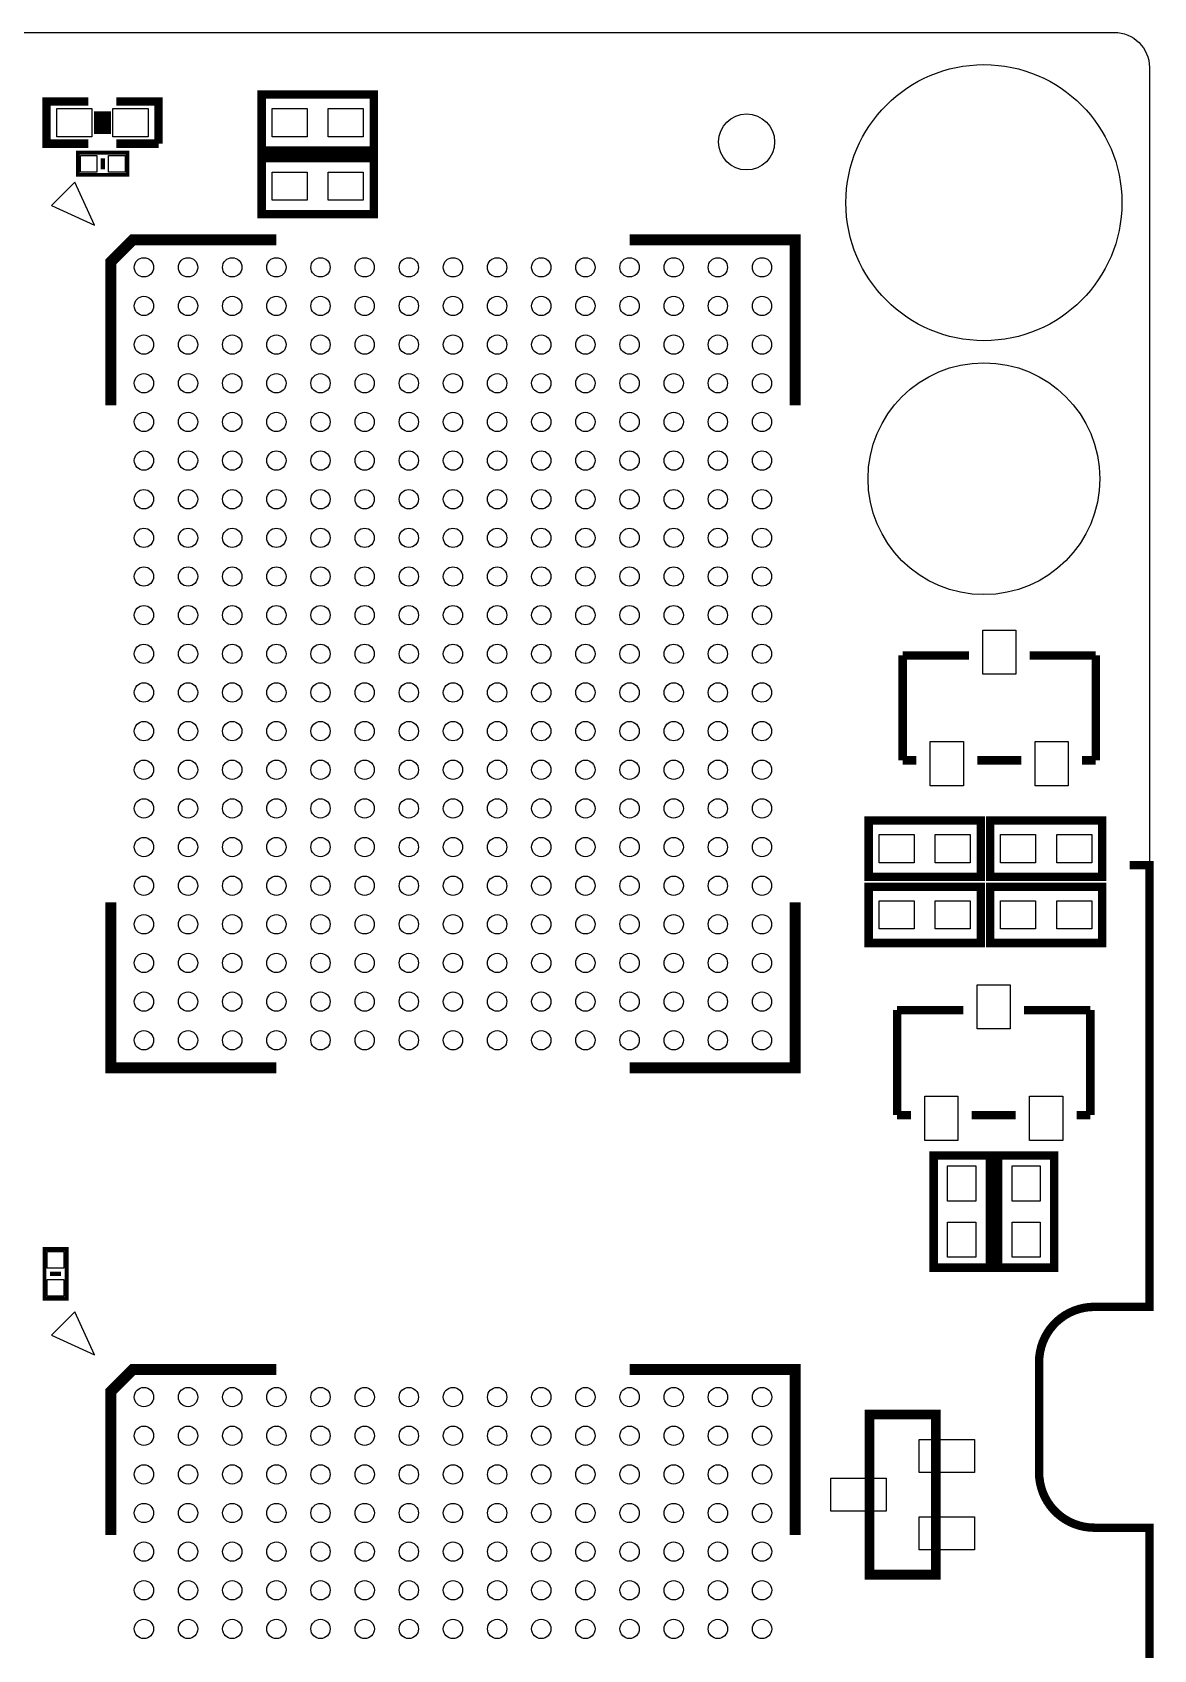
# Model space of a CAD drawing. Extents: x -61 to 349, y -42 to 245.
# Drawn here: x 49.36 to 69.68, y 15.79 to 45.09 of the extents above; entities that cross this region are included whole.
import ezdxf

# ---------------------------------------------------------------- set-up
doc = ezdxf.new("R2010")
doc.units = 0
for name, color, linetype in [('BOARD_GEOMETRY_OUTLINE', 3, 'CONTINUOUS'), ('PACKAGE_GEOMETRY_SILKSCREEN_TOP', 4, 'CONTINUOUS'), ('PIN_TOP', 5, 'CONTINUOUS')]:
    doc.layers.add(name, color=color, linetype=linetype)

msp = doc.modelspace()

# ---------------------------------------------------------------- linework, layer by layer
at = {"layer": 'BOARD_GEOMETRY_OUTLINE'}
msp.add_lwpolyline([(0.635, 45.085), (68.961, 45.085, -0.41233), (69.600064, 44.45), (69.600064, 21.999956), (68.600066, 21.999956, 0.414218), (67.600068, 20.999958), (67.600068, 18.999962, 0.414228), (68.600066, 17.999964), (69.600064, 17.999964), (69.600064, 0.635, -0.412353), (68.961, 0), (39.099998, 0), (38.800024, 0.299974), (38.800024, 3.499866, 0.41419), (38.300152, 3.999992, 0.41434), (37.800026, 3.499866), (37.800026, 0.299974), (37.500052, 0), (0.635, 0, -0.414228)], format="xyb", dxfattribs=at)
at = {"layer": 'PACKAGE_GEOMETRY_SILKSCREEN_TOP'}
for points, const_width in [([(55.543958, 42.94124), (53.511958, 42.94124), (53.511958, 43.95724), (55.543958, 43.95724), (55.543958, 42.94124)], 0.1524), ([(50.374042, 43.06824), (49.612042, 43.06824), (49.612042, 43.83024), (50.374042, 43.83024)], 0.1524), ([(50.551842, 43.24604), (50.551842, 43.65244)], 0.1524), ([(50.704242, 43.24604), (50.704242, 43.65244)], 0.1524), ([(50.882042, 43.83024), (51.644042, 43.83024), (51.644042, 43.06824)], 0.1524), ([(51.644042, 43.06824), (50.882042, 43.06824)], 0.1524), ([(50.182526, 42.503852), (50.182526, 42.903902), (51.082448, 42.903902), (51.082448, 42.503852), (50.182526, 42.503852)], 0.070104), ([(50.63236, 42.80408), (50.63236, 42.603928)], 0.08001), ([(55.543958, 41.791128), (53.511958, 41.791128), (53.511958, 42.807128), (55.543958, 42.807128), (55.543958, 41.791128)], 0.1524), ([(50.779172, 38.328854), (50.779172, 40.928798), (51.178968, 41.328848), (53.779166, 41.328848)], 0.199898), ([(60.17895, 41.328848), (63.178944, 41.328848), (63.178944, 38.328854)], 0.199898), ([(65.127886, 33.799272), (66.328036, 33.799272)], 0.1524), ([(65.127886, 31.899098), (65.127886, 33.799272)], 0.1524), ([(67.427856, 33.799272), (68.628006, 33.799272)], 0.1524), ([(68.628006, 33.799272), (68.628006, 31.899098)], 0.1524), ([(65.377822, 31.899098), (65.127886, 31.899098)], 0.1524), ([(67.277996, 31.899098), (66.47815, 31.899098)], 0.1524), ([(68.628006, 31.899098), (68.37807, 31.899098)], 0.1524), ([(64.511936, 30.807152), (66.543936, 30.807152), (66.543936, 29.791152), (64.511936, 29.791152), (64.511936, 30.807152)], 0.1524), ([(66.712084, 30.807152), (68.744084, 30.807152), (68.744084, 29.791152), (66.712084, 29.791152), (66.712084, 30.807152)], 0.1524), ([(69.2404, 29.99994), (69.600064, 29.99994), (69.600064, 23.999952)], 0.1524), ([(66.543936, 28.591256), (64.511936, 28.591256), (64.511936, 29.607256), (66.543936, 29.607256), (66.543936, 28.591256)], 0.1524), ([(66.712084, 29.607256), (68.744084, 29.607256), (68.744084, 28.591256), (66.712084, 28.591256), (66.712084, 29.607256)], 0.1524), ([(53.779166, 26.328624), (50.779172, 26.328624), (50.779172, 29.328618)], 0.199898), ([(63.178944, 29.328618), (63.178944, 26.328624), (60.17895, 26.328624)], 0.199898), ([(65.02781, 27.374088), (66.228214, 27.374088)], 0.1524), ([(65.02781, 25.474168), (65.02781, 27.374088)], 0.1524), ([(67.328034, 27.374088), (68.528184, 27.374088)], 0.1524), ([(68.528184, 27.374088), (68.528184, 25.474168)], 0.1524), ([(65.278, 25.474168), (65.02781, 25.474168)], 0.1524), ([(67.17792, 25.474168), (66.378074, 25.474168)], 0.1524), ([(68.528184, 25.474168), (68.277994, 25.474168)], 0.1524), ([(65.689226, 22.71014), (65.689226, 24.74214), (66.705226, 24.74214), (66.705226, 22.71014), (65.689226, 22.71014)], 0.1524), ([(67.873626, 24.74214), (67.873626, 22.71014), (66.857626, 22.71014), (66.857626, 24.74214), (67.873626, 24.74214)], 0.1524), ([(49.978056, 22.149054), (49.578006, 22.149054), (49.578006, 23.04923), (49.978056, 23.04923), (49.978056, 22.149054)], 0.070104), ([(49.677828, 22.599142), (49.878234, 22.599142)], 0.08001), ([(50.779426, 17.866614), (50.779426, 20.466558), (51.179222, 20.866608), (53.77942, 20.866608)], 0.199898), ([(60.179204, 20.866608), (63.179198, 20.866608), (63.179198, 17.866614)], 0.199898), ([(65.727834, 17.149064), (65.727834, 20.049236), (64.528192, 20.049236), (64.528192, 17.149064), (65.727834, 17.149064)], 0.178054)]:
    msp.add_lwpolyline(points, dxfattribs=dict(at, const_width=const_width))
for points in [[(50.12817, 42.372788), (49.702974, 41.948862), (50.480976, 41.594786)], [(50.128424, 21.910548), (49.703228, 21.486622), (50.48123, 21.132546)]]:
    msp.add_lwpolyline(points, close=True, dxfattribs=at)
at = {"layer": 'PACKAGE_GEOMETRY_SILKSCREEN_TOP', "const_width": 0.1524}
msp.add_lwpolyline([(69.600064, 7.124954), (69.600064, 17.999964), (68.600066, 17.999964, -0.414215), (67.600068, 18.999962), (67.600068, 20.999958, -0.414226), (68.600066, 21.999956), (69.600064, 21.999956), (69.600064, 23.999952)], format="xyb", dxfattribs=at)
at = {"layer": 'PIN_TOP'}
for points in [[(50.437542, 43.70324), (50.437542, 43.19524), (49.802542, 43.19524), (49.802542, 43.70324)], [(51.453542, 43.70324), (51.453542, 43.19524), (50.818542, 43.19524), (50.818542, 43.70324)], [(54.337458, 43.70324), (54.337458, 43.19524), (53.702458, 43.19524), (53.702458, 43.70324)], [(55.353458, 43.70324), (55.353458, 43.19524), (54.718458, 43.19524), (54.718458, 43.70324)], [(50.228246, 42.55389), (50.228246, 42.853864), (50.52822, 42.853864), (50.52822, 42.55389)], [(50.736246, 42.55389), (50.736246, 42.853864), (51.03622, 42.853864), (51.03622, 42.55389)], [(54.337458, 42.553128), (54.337458, 42.045128), (53.702458, 42.045128), (53.702458, 42.553128)], [(55.353458, 42.553128), (55.353458, 42.045128), (54.718458, 42.045128), (54.718458, 42.553128)], [(66.577972, 33.458912), (66.577972, 34.259012), (67.17792, 34.259012), (67.17792, 33.458912)], [(65.628012, 31.439104), (65.628012, 32.239204), (66.22796, 32.239204), (66.22796, 31.439104)], [(67.527932, 31.439104), (67.527932, 32.239204), (68.12788, 32.239204), (68.12788, 31.439104)], [(64.702436, 30.045152), (64.702436, 30.553152), (65.337436, 30.553152), (65.337436, 30.045152)], [(65.718436, 30.045152), (65.718436, 30.553152), (66.353436, 30.553152), (66.353436, 30.045152)], [(66.902584, 30.045152), (66.902584, 30.553152), (67.537584, 30.553152), (67.537584, 30.045152)], [(67.918584, 30.045152), (67.918584, 30.553152), (68.553584, 30.553152), (68.553584, 30.045152)], [(65.337436, 29.353256), (65.337436, 28.845256), (64.702436, 28.845256), (64.702436, 29.353256)], [(66.353436, 29.353256), (66.353436, 28.845256), (65.718436, 28.845256), (65.718436, 29.353256)], [(66.902584, 28.845256), (66.902584, 29.353256), (67.537584, 29.353256), (67.537584, 28.845256)], [(67.918584, 28.845256), (67.918584, 29.353256), (68.553584, 29.353256), (68.553584, 28.845256)], [(66.47815, 27.033982), (66.47815, 27.834082), (67.078098, 27.834082), (67.078098, 27.033982)], [(65.52819, 25.014174), (65.52819, 25.814274), (66.128138, 25.814274), (66.128138, 25.014174)], [(67.42811, 25.014174), (67.42811, 25.814274), (68.028058, 25.814274), (68.028058, 25.014174)], [(66.451226, 23.91664), (65.943226, 23.91664), (65.943226, 24.55164), (66.451226, 24.55164)], [(67.111626, 24.55164), (67.619626, 24.55164), (67.619626, 23.91664), (67.111626, 23.91664)], [(66.451226, 22.90064), (65.943226, 22.90064), (65.943226, 23.53564), (66.451226, 23.53564)], [(67.111626, 23.53564), (67.619626, 23.53564), (67.619626, 22.90064), (67.111626, 22.90064)], [(49.928145, 22.703155), (49.628171, 22.703155), (49.628171, 23.003129), (49.928145, 23.003129)], [(49.928145, 22.195155), (49.628171, 22.195155), (49.628171, 22.495129), (49.928145, 22.495129)], [(66.428239, 18.9992), (65.428241, 18.9992), (65.428241, 19.599148), (66.428239, 19.599148)], [(64.828039, 18.299176), (63.828041, 18.299176), (63.828041, 18.899124), (64.828039, 18.899124)], [(66.428239, 17.599152), (65.428241, 17.599152), (65.428241, 18.1991), (66.428239, 18.1991)]]:
    msp.add_lwpolyline(points, close=True, dxfattribs=at)
for centre, radius in [((66.60007, 41.999916), 2.499995), ((62.300104, 43.09999), 0.508), ((51.37912, 40.828722), 0.175006), ((52.178966, 40.828722), 0.175006), ((52.979066, 40.828722), 0.175006), ((53.779166, 40.828722), 0.175006), ((54.579012, 40.828722), 0.175006), ((55.379112, 40.828722), 0.175006), ((56.178958, 40.828722), 0.175006), ((56.979058, 40.828722), 0.175006), ((57.779158, 40.828722), 0.175006), ((58.579004, 40.828722), 0.175006), ((59.379104, 40.828722), 0.175006), ((60.17895, 40.828722), 0.175006), ((60.97905, 40.828722), 0.175006), ((61.77915, 40.828722), 0.175006), ((62.578996, 40.828722), 0.175006), ((51.37912, 40.128698), 0.175006), ((52.178966, 40.128698), 0.175006), ((52.979066, 40.128698), 0.175006), ((53.779166, 40.128698), 0.175006), ((54.579012, 40.128698), 0.175006), ((55.379112, 40.128698), 0.175006), ((56.178958, 40.128698), 0.175006), ((56.979058, 40.128698), 0.175006), ((57.779158, 40.128698), 0.175006), ((58.579004, 40.128698), 0.175006), ((59.379104, 40.128698), 0.175006), ((60.17895, 40.128698), 0.175006), ((60.97905, 40.128698), 0.175006), ((61.77915, 40.128698), 0.175006), ((62.578996, 40.128698), 0.175006), ((51.37912, 39.428674), 0.175006), ((52.178966, 39.428674), 0.175006), ((52.979066, 39.428674), 0.175006), ((53.779166, 39.428674), 0.175006), ((54.579012, 39.428674), 0.175006), ((55.379112, 39.428674), 0.175006), ((56.178958, 39.428674), 0.175006), ((56.979058, 39.428674), 0.175006), ((57.779158, 39.428674), 0.175006), ((58.579004, 39.428674), 0.175006), ((59.379104, 39.428674), 0.175006), ((60.17895, 39.428674), 0.175006), ((60.97905, 39.428674), 0.175006), ((61.77915, 39.428674), 0.175006), ((62.578996, 39.428674), 0.175006), ((66.60007, 36.999926), 2.099945), ((51.37912, 38.72865), 0.175006), ((52.178966, 38.72865), 0.175006), ((52.979066, 38.72865), 0.175006), ((53.779166, 38.72865), 0.175006), ((54.579012, 38.72865), 0.175006), ((55.379112, 38.72865), 0.175006), ((56.178958, 38.72865), 0.175006), ((56.979058, 38.72865), 0.175006), ((57.779158, 38.72865), 0.175006), ((58.579004, 38.72865), 0.175006), ((59.379104, 38.72865), 0.175006), ((60.17895, 38.72865), 0.175006), ((60.97905, 38.72865), 0.175006), ((61.77915, 38.72865), 0.175006), ((62.578996, 38.72865), 0.175006), ((51.37912, 38.028626), 0.175006), ((52.178966, 38.028626), 0.175006), ((52.979066, 38.028626), 0.175006), ((53.779166, 38.028626), 0.175006), ((54.579012, 38.028626), 0.175006), ((55.379112, 38.028626), 0.175006), ((56.178958, 38.028626), 0.175006), ((56.979058, 38.028626), 0.175006), ((57.779158, 38.028626), 0.175006), ((58.579004, 38.028626), 0.175006), ((59.379104, 38.028626), 0.175006), ((60.17895, 38.028626), 0.175006), ((60.97905, 38.028626), 0.175006), ((61.77915, 38.028626), 0.175006), ((62.578996, 38.028626), 0.175006), ((51.37912, 37.328856), 0.175006), ((52.178966, 37.328856), 0.175006), ((52.979066, 37.328856), 0.175006), ((53.779166, 37.328856), 0.175006), ((54.579012, 37.328856), 0.175006), ((55.379112, 37.328856), 0.175006), ((56.178958, 37.328856), 0.175006), ((56.979058, 37.328856), 0.175006), ((57.779158, 37.328856), 0.175006), ((58.579004, 37.328856), 0.175006), ((59.379104, 37.328856), 0.175006), ((60.17895, 37.328856), 0.175006), ((60.97905, 37.328856), 0.175006), ((61.77915, 37.328856), 0.175006), ((62.578996, 37.328856), 0.175006), ((51.37912, 36.628832), 0.175006), ((52.178966, 36.628832), 0.175006), ((52.979066, 36.628832), 0.175006), ((53.779166, 36.628832), 0.175006), ((54.579012, 36.628832), 0.175006), ((55.379112, 36.628832), 0.175006), ((56.178958, 36.628832), 0.175006), ((56.979058, 36.628832), 0.175006), ((57.779158, 36.628832), 0.175006), ((58.579004, 36.628832), 0.175006), ((59.379104, 36.628832), 0.175006), ((60.17895, 36.628832), 0.175006), ((60.97905, 36.628832), 0.175006), ((61.77915, 36.628832), 0.175006), ((62.578996, 36.628832), 0.175006), ((51.37912, 35.928808), 0.175006), ((52.178966, 35.928808), 0.175006), ((52.979066, 35.928808), 0.175006), ((53.779166, 35.928808), 0.175006), ((54.579012, 35.928808), 0.175006), ((55.379112, 35.928808), 0.175006), ((56.178958, 35.928808), 0.175006), ((56.979058, 35.928808), 0.175006), ((57.779158, 35.928808), 0.175006), ((58.579004, 35.928808), 0.175006), ((59.379104, 35.928808), 0.175006), ((60.17895, 35.928808), 0.175006), ((60.97905, 35.928808), 0.175006), ((61.77915, 35.928808), 0.175006), ((62.578996, 35.928808), 0.175006), ((51.37912, 35.228784), 0.175006), ((52.178966, 35.228784), 0.175006), ((52.979066, 35.228784), 0.175006), ((53.779166, 35.228784), 0.175006), ((54.579012, 35.228784), 0.175006), ((55.379112, 35.228784), 0.175006), ((56.178958, 35.228784), 0.175006), ((56.979058, 35.228784), 0.175006), ((57.779158, 35.228784), 0.175006), ((58.579004, 35.228784), 0.175006), ((59.379104, 35.228784), 0.175006), ((60.17895, 35.228784), 0.175006), ((60.97905, 35.228784), 0.175006), ((61.77915, 35.228784), 0.175006), ((62.578996, 35.228784), 0.175006), ((51.37912, 34.52876), 0.175006), ((52.178966, 34.52876), 0.175006), ((52.979066, 34.52876), 0.175006), ((53.779166, 34.52876), 0.175006), ((54.579012, 34.52876), 0.175006), ((55.379112, 34.52876), 0.175006), ((56.178958, 34.52876), 0.175006), ((56.979058, 34.52876), 0.175006), ((57.779158, 34.52876), 0.175006), ((58.579004, 34.52876), 0.175006), ((59.379104, 34.52876), 0.175006), ((60.17895, 34.52876), 0.175006), ((60.97905, 34.52876), 0.175006), ((61.77915, 34.52876), 0.175006), ((62.578996, 34.52876), 0.175006), ((51.37912, 33.828736), 0.175006), ((52.178966, 33.828736), 0.175006), ((52.979066, 33.828736), 0.175006), ((53.779166, 33.828736), 0.175006), ((54.579012, 33.828736), 0.175006), ((55.379112, 33.828736), 0.175006), ((56.178958, 33.828736), 0.175006), ((56.979058, 33.828736), 0.175006), ((57.779158, 33.828736), 0.175006), ((58.579004, 33.828736), 0.175006), ((59.379104, 33.828736), 0.175006), ((60.17895, 33.828736), 0.175006), ((60.97905, 33.828736), 0.175006), ((61.77915, 33.828736), 0.175006), ((62.578996, 33.828736), 0.175006), ((51.37912, 33.128712), 0.175006), ((52.178966, 33.128712), 0.175006), ((52.979066, 33.128712), 0.175006), ((53.779166, 33.128712), 0.175006), ((54.579012, 33.128712), 0.175006), ((55.379112, 33.128712), 0.175006), ((56.178958, 33.128712), 0.175006), ((56.979058, 33.128712), 0.175006), ((57.779158, 33.128712), 0.175006), ((58.579004, 33.128712), 0.175006), ((59.379104, 33.128712), 0.175006), ((60.17895, 33.128712), 0.175006), ((60.97905, 33.128712), 0.175006), ((61.77915, 33.128712), 0.175006), ((62.578996, 33.128712), 0.175006), ((51.37912, 32.428688), 0.175006), ((52.178966, 32.428688), 0.175006), ((52.979066, 32.428688), 0.175006), ((53.779166, 32.428688), 0.175006), ((54.579012, 32.428688), 0.175006), ((55.379112, 32.428688), 0.175006), ((56.178958, 32.428688), 0.175006), ((56.979058, 32.428688), 0.175006), ((57.779158, 32.428688), 0.175006), ((58.579004, 32.428688), 0.175006), ((59.379104, 32.428688), 0.175006), ((60.17895, 32.428688), 0.175006), ((60.97905, 32.428688), 0.175006), ((61.77915, 32.428688), 0.175006), ((62.578996, 32.428688), 0.175006), ((51.37912, 31.728664), 0.175006), ((52.178966, 31.728664), 0.175006), ((52.979066, 31.728664), 0.175006), ((53.779166, 31.728664), 0.175006), ((54.579012, 31.728664), 0.175006), ((55.379112, 31.728664), 0.175006), ((56.178958, 31.728664), 0.175006), ((56.979058, 31.728664), 0.175006), ((57.779158, 31.728664), 0.175006), ((58.579004, 31.728664), 0.175006), ((59.379104, 31.728664), 0.175006), ((60.17895, 31.728664), 0.175006), ((60.97905, 31.728664), 0.175006), ((61.77915, 31.728664), 0.175006), ((62.578996, 31.728664), 0.175006), ((51.37912, 31.02864), 0.175006), ((52.178966, 31.02864), 0.175006), ((52.979066, 31.02864), 0.175006), ((53.779166, 31.02864), 0.175006), ((54.579012, 31.02864), 0.175006), ((55.379112, 31.02864), 0.175006), ((56.178958, 31.02864), 0.175006), ((56.979058, 31.02864), 0.175006), ((57.779158, 31.02864), 0.175006), ((58.579004, 31.02864), 0.175006), ((59.379104, 31.02864), 0.175006), ((60.17895, 31.02864), 0.175006), ((60.97905, 31.02864), 0.175006), ((61.77915, 31.02864), 0.175006), ((62.578996, 31.02864), 0.175006), ((51.37912, 30.328616), 0.175006), ((52.178966, 30.328616), 0.175006), ((52.979066, 30.328616), 0.175006), ((53.779166, 30.328616), 0.175006), ((54.579012, 30.328616), 0.175006), ((55.379112, 30.328616), 0.175006), ((56.178958, 30.328616), 0.175006), ((56.979058, 30.328616), 0.175006), ((57.779158, 30.328616), 0.175006), ((58.579004, 30.328616), 0.175006), ((59.379104, 30.328616), 0.175006), ((60.17895, 30.328616), 0.175006), ((60.97905, 30.328616), 0.175006), ((61.77915, 30.328616), 0.175006), ((62.578996, 30.328616), 0.175006), ((51.37912, 29.628846), 0.175006), ((52.178966, 29.628846), 0.175006), ((52.979066, 29.628846), 0.175006), ((53.779166, 29.628846), 0.175006), ((54.579012, 29.628846), 0.175006), ((55.379112, 29.628846), 0.175006), ((56.178958, 29.628846), 0.175006), ((56.979058, 29.628846), 0.175006), ((57.779158, 29.628846), 0.175006), ((58.579004, 29.628846), 0.175006), ((59.379104, 29.628846), 0.175006), ((60.17895, 29.628846), 0.175006), ((60.97905, 29.628846), 0.175006), ((61.77915, 29.628846), 0.175006), ((62.578996, 29.628846), 0.175006), ((51.37912, 28.928822), 0.175006), ((52.178966, 28.928822), 0.175006), ((52.979066, 28.928822), 0.175006), ((53.779166, 28.928822), 0.175006), ((54.579012, 28.928822), 0.175006), ((55.379112, 28.928822), 0.175006), ((56.178958, 28.928822), 0.175006), ((56.979058, 28.928822), 0.175006), ((57.779158, 28.928822), 0.175006), ((58.579004, 28.928822), 0.175006), ((59.379104, 28.928822), 0.175006), ((60.17895, 28.928822), 0.175006), ((60.97905, 28.928822), 0.175006), ((61.77915, 28.928822), 0.175006), ((62.578996, 28.928822), 0.175006), ((51.37912, 28.228798), 0.175006), ((52.178966, 28.228798), 0.175006), ((52.979066, 28.228798), 0.175006), ((53.779166, 28.228798), 0.175006), ((54.579012, 28.228798), 0.175006), ((55.379112, 28.228798), 0.175006), ((56.178958, 28.228798), 0.175006), ((56.979058, 28.228798), 0.175006), ((57.779158, 28.228798), 0.175006), ((58.579004, 28.228798), 0.175006), ((59.379104, 28.228798), 0.175006), ((60.17895, 28.228798), 0.175006), ((60.97905, 28.228798), 0.175006), ((61.77915, 28.228798), 0.175006), ((62.578996, 28.228798), 0.175006), ((51.37912, 27.528774), 0.175006), ((52.178966, 27.528774), 0.175006), ((52.979066, 27.528774), 0.175006), ((53.779166, 27.528774), 0.175006), ((54.579012, 27.528774), 0.175006), ((55.379112, 27.528774), 0.175006), ((56.178958, 27.528774), 0.175006), ((56.979058, 27.528774), 0.175006), ((57.779158, 27.528774), 0.175006), ((58.579004, 27.528774), 0.175006), ((59.379104, 27.528774), 0.175006), ((60.17895, 27.528774), 0.175006), ((60.97905, 27.528774), 0.175006), ((61.77915, 27.528774), 0.175006), ((62.578996, 27.528774), 0.175006), ((51.37912, 26.82875), 0.175006), ((52.178966, 26.82875), 0.175006), ((52.979066, 26.82875), 0.175006), ((53.779166, 26.82875), 0.175006), ((54.579012, 26.82875), 0.175006), ((55.379112, 26.82875), 0.175006), ((56.178958, 26.82875), 0.175006), ((56.979058, 26.82875), 0.175006), ((57.779158, 26.82875), 0.175006), ((58.579004, 26.82875), 0.175006), ((59.379104, 26.82875), 0.175006), ((60.17895, 26.82875), 0.175006), ((60.97905, 26.82875), 0.175006), ((61.77915, 26.82875), 0.175006), ((62.578996, 26.82875), 0.175006), ((51.379374, 20.366482), 0.175006), ((52.17922, 20.366482), 0.175006), ((52.97932, 20.366482), 0.175006), ((53.77942, 20.366482), 0.175006), ((54.579266, 20.366482), 0.175006), ((55.379366, 20.366482), 0.175006), ((56.179212, 20.366482), 0.175006), ((56.979312, 20.366482), 0.175006), ((57.779412, 20.366482), 0.175006), ((58.579258, 20.366482), 0.175006), ((59.379358, 20.366482), 0.175006), ((60.179204, 20.366482), 0.175006), ((60.979304, 20.366482), 0.175006), ((61.779404, 20.366482), 0.175006), ((62.57925, 20.366482), 0.175006), ((51.379374, 19.666458), 0.175006), ((52.17922, 19.666458), 0.175006), ((52.97932, 19.666458), 0.175006), ((53.77942, 19.666458), 0.175006), ((54.579266, 19.666458), 0.175006), ((55.379366, 19.666458), 0.175006), ((56.179212, 19.666458), 0.175006), ((56.979312, 19.666458), 0.175006), ((57.779412, 19.666458), 0.175006), ((58.579258, 19.666458), 0.175006), ((59.379358, 19.666458), 0.175006), ((60.179204, 19.666458), 0.175006), ((60.979304, 19.666458), 0.175006), ((61.779404, 19.666458), 0.175006), ((62.57925, 19.666458), 0.175006), ((51.379374, 18.966434), 0.175006), ((52.17922, 18.966434), 0.175006), ((52.97932, 18.966434), 0.175006), ((53.77942, 18.966434), 0.175006), ((54.579266, 18.966434), 0.175006), ((55.379366, 18.966434), 0.175006), ((56.179212, 18.966434), 0.175006), ((56.979312, 18.966434), 0.175006), ((57.779412, 18.966434), 0.175006), ((58.579258, 18.966434), 0.175006), ((59.379358, 18.966434), 0.175006), ((60.179204, 18.966434), 0.175006), ((60.979304, 18.966434), 0.175006), ((61.779404, 18.966434), 0.175006), ((62.57925, 18.966434), 0.175006), ((51.379374, 18.26641), 0.175006), ((52.17922, 18.26641), 0.175006), ((52.97932, 18.26641), 0.175006), ((53.77942, 18.26641), 0.175006), ((54.579266, 18.26641), 0.175006), ((55.379366, 18.26641), 0.175006), ((56.179212, 18.26641), 0.175006), ((56.979312, 18.26641), 0.175006), ((57.779412, 18.26641), 0.175006), ((58.579258, 18.26641), 0.175006), ((59.379358, 18.26641), 0.175006), ((60.179204, 18.26641), 0.175006), ((60.979304, 18.26641), 0.175006), ((61.779404, 18.26641), 0.175006), ((62.57925, 18.26641), 0.175006), ((51.379374, 17.566386), 0.175006), ((52.17922, 17.566386), 0.175006), ((52.97932, 17.566386), 0.175006), ((53.77942, 17.566386), 0.175006), ((54.579266, 17.566386), 0.175006), ((55.379366, 17.566386), 0.175006), ((56.179212, 17.566386), 0.175006), ((56.979312, 17.566386), 0.175006), ((57.779412, 17.566386), 0.175006), ((58.579258, 17.566386), 0.175006), ((59.379358, 17.566386), 0.175006), ((60.179204, 17.566386), 0.175006), ((60.979304, 17.566386), 0.175006), ((61.779404, 17.566386), 0.175006), ((62.57925, 17.566386), 0.175006), ((51.379374, 16.866616), 0.175006), ((52.17922, 16.866616), 0.175006), ((52.97932, 16.866616), 0.175006), ((53.77942, 16.866616), 0.175006), ((54.579266, 16.866616), 0.175006), ((55.379366, 16.866616), 0.175006), ((56.179212, 16.866616), 0.175006), ((56.979312, 16.866616), 0.175006), ((57.779412, 16.866616), 0.175006), ((58.579258, 16.866616), 0.175006), ((59.379358, 16.866616), 0.175006), ((60.179204, 16.866616), 0.175006), ((60.979304, 16.866616), 0.175006), ((61.779404, 16.866616), 0.175006), ((62.57925, 16.866616), 0.175006), ((51.379374, 16.166592), 0.175006), ((52.17922, 16.166592), 0.175006), ((52.97932, 16.166592), 0.175006), ((53.77942, 16.166592), 0.175006), ((54.579266, 16.166592), 0.175006), ((55.379366, 16.166592), 0.175006), ((56.179212, 16.166592), 0.175006), ((56.979312, 16.166592), 0.175006), ((57.779412, 16.166592), 0.175006), ((58.579258, 16.166592), 0.175006), ((59.379358, 16.166592), 0.175006), ((60.179204, 16.166592), 0.175006), ((60.979304, 16.166592), 0.175006), ((61.779404, 16.166592), 0.175006), ((62.57925, 16.166592), 0.175006)]:
    msp.add_circle(centre, radius, dxfattribs=at)

doc.saveas('drawing.dxf')
